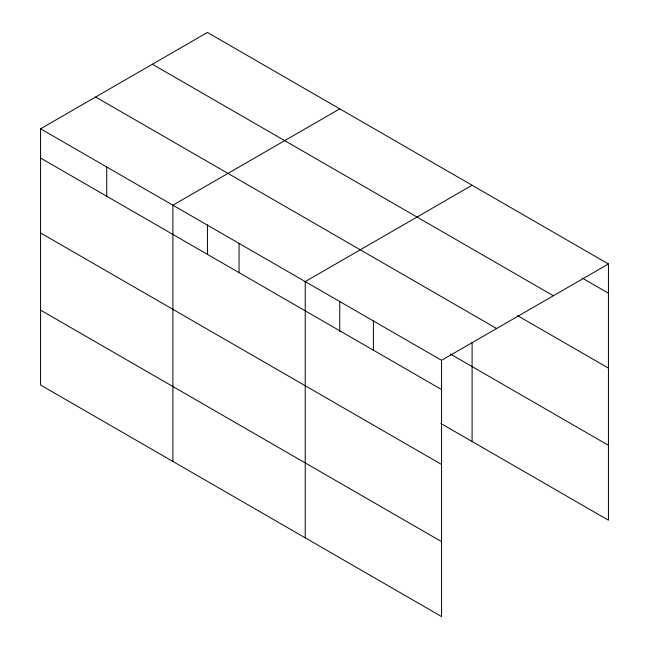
<?xml version="1.0" encoding="UTF-8"?>
<svg xmlns="http://www.w3.org/2000/svg" width="649" height="649" viewBox="0 0 649 649"><rect width="100%" height="100%" fill="white"/><g stroke="black" fill="none" stroke-linecap="round" stroke-linejoin="round"><path stroke-width="0.97" d="M40.562 128.794L441.563 360.309L441.563 616.55L40.562 385.035L40.562 128.794L207.437 32.45L608.438 263.965L608.438 520.206L440.752 423.399M339.768 108.845L172.894 205.198L172.894 461.439M472.099 185.249L305.225 281.593L305.225 537.834M441.563 360.309L608.438 263.965M582.218 278.064L608.438 293.202M152.369 64.243L553.37 295.757M517.545 315.633L608.438 368.113M95.63 97.001L496.631 328.516M450.333 354.013L608.438 445.295M40.562 158.032L441.563 389.546M40.562 232.942L441.563 464.457M40.562 310.125L441.563 541.639M472.099 342.526L472.099 441.49M373.394 320.947L373.394 350.184M339.768 301.314L339.768 331.688M239.059 243.391L239.059 272.629M207.437 224.919L207.437 254.27M106.728 166.996L106.728 196.233"/></g></svg>
